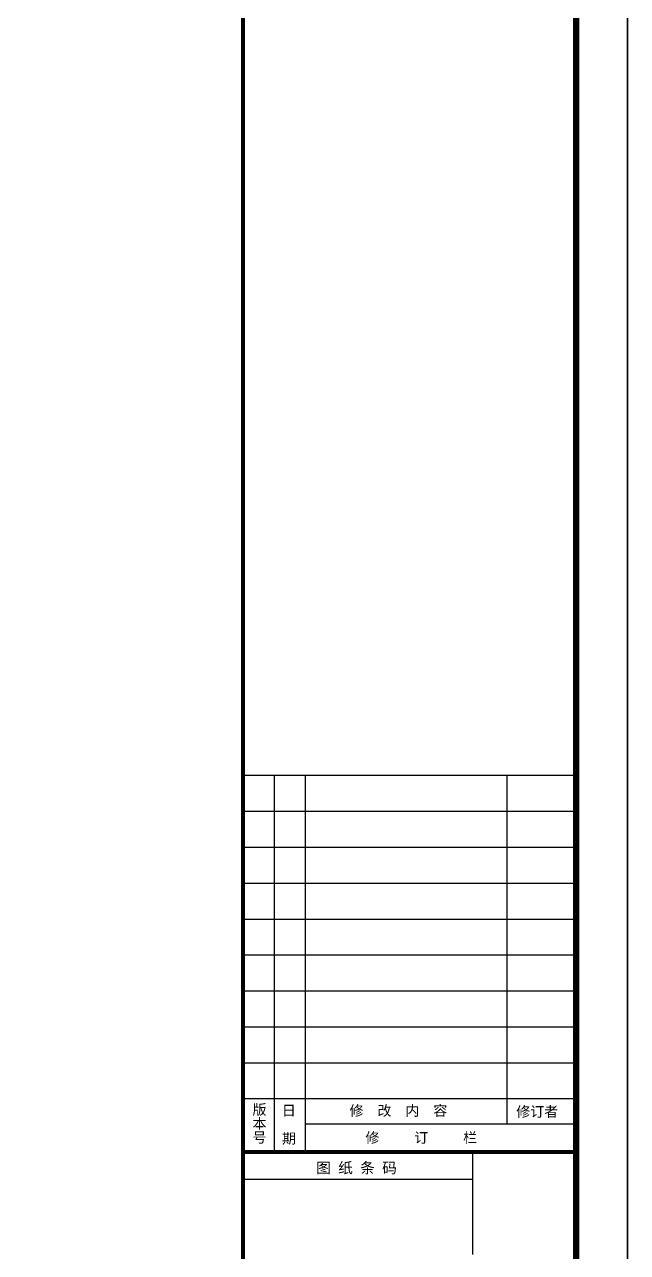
# Model space of a CAD drawing. Header units: millimetres. Extents: x 12325263 to 13848842, y -1463133 to 573208.
# Drawn here: x 12631202 to 12648842, y -876428 to -840541 of the extents above; entities that cross this region are included whole.
import ezdxf
from ezdxf.enums import TextEntityAlignment as Align

# ---------------------------------------------------------------- set-up
doc = ezdxf.new("R2010")
doc.units = ezdxf.units.MM
doc.header["$LTSCALE"] = 1000
for name, color, linetype in [('PUB_HATCH', 8, 'Continuous'), ('TITEXT', 7, 'Continuous'), ('TITLIN', 7, 'Continuous'), ('TITLIN1', 7, 'Continuous'), ('图框层', 3, 'Continuous')]:
    doc.layers.add(name, color=color, linetype=linetype)
doc.styles.add('ACHT', font='simhei.ttf')
doc.styles.add('TITMK', font='simhei.ttf')
doc.styles.add('TITXC', font='simhei.ttf')
doc.styles.add('TITXH', font='')
doc.styles.add('TITXV', font='', dxfattribs={"width": 0.7})
doc.styles.get('TITXH').set_extended_font_data('@SimSun')
doc.styles.get('TITXV').set_extended_font_data('SimSun')

# ---------------------------------------------------------------- blocks, each defined once
blk = doc.blocks.new('TITLEA0')
at = {"layer": 'TITLIN'}
for p, q in [((-6500, 28871), (0, 28871)), ((-5892, 28871), (-5892, 21532)), ((-5284, 28871), (-5284, 21532)), ((-1355, 28871), (-1355, 22083)), ((-6500, 28171), (0, 28171)), ((-6500, 27471), (0, 27471)), ((-6500, 26771), (0, 26771)), ((-6500, 26071), (0, 26071)), ((-6500, 25371), (0, 25371)), ((-6500, 24671), (0, 24671)), ((-6500, 23971), (0, 23971)), ((-6500, 23271), (0, 23271)), ((-6500, 22571), (0, 22571)), ((-5284, 22083), (-47, 22083))]:
    blk.add_line(p, q, dxfattribs=at)
at = {"layer": 'TITLIN', "const_width": 80}
blk.add_lwpolyline([(-6500, 78726), (-6500, 21532)], dxfattribs=at)
at = {"layer": 'TITEXT', "style": 'TITXH'}
for s, p in [('版本号', (-6280, 22499)), ('日  期', (-5706, 22481))]:
    blk.add_text(s, height=200, rotation=270, dxfattribs=at).set_placement(p)
at = {"layer": 'TITEXT', "style": 'TITXV'}
for s, p in [('修  改  内  容', (-4421, 22238)), ('修订者', (-1169, 22219)), ('修     订     栏', (-4112, 21712))]:
    blk.add_text(s, height=200, dxfattribs=at).set_placement(p)
blk = doc.blocks.new('横向图框_A0')
at = {"layer": 'TITLIN', "const_width": 0.8}
for points in [[(1114, 234.12), (1114, 10)], [(1114, 234.12), (1179, 234.12)]]:
    blk.add_lwpolyline(points, dxfattribs=at)
at = {"layer": 'TITLIN1'}
blk.add_lwpolyline([(0, 0), (1189, 0), (1189, 841), (0, 841)], close=True, dxfattribs=at)
at = {"layer": 'TITLIN1', "const_width": 1.2}
blk.add_lwpolyline([(25, 10), (1179, 10), (1179, 831), (25, 831)], close=True, dxfattribs=at)
blk.add_lwpolyline([(25, 10), (1179, 10), (1179, 831), (25, 831)], close=True, dxfattribs=at)
at = {"layer": '图框层'}
for p, q in [((1158.86, 214.12), (1158.86, 234.12)), ((1114, 228.81), (1158.86, 228.81))]:
    blk.add_line(p, q, dxfattribs=at)
at = {"xscale": 0.01, "yscale": 0.01, "zscale": 0.01}
blk.add_blockref('TITLEA0', (1179, 18.79), dxfattribs=at)
at = {"style": 'TITXV', "width": 0.8}
for tag, p in [('智能化', (9.38, 781)), ('暖通', (3.13, 781)), ('给排水', (15.63, 705)), ('建筑', (3.13, 705)), ('结构', (9.38, 705)), ('电气', (21.88, 705))]:
    blk.add_attdef(tag, text='', height=2.5, rotation=90, dxfattribs=at).set_placement(p, align=Align.MIDDLE_CENTER)
for tag, height, style, p in [('总工程师', 3, 'ACHT', (1143.11, 210.3)), ('审定', 3, 'ACHT', (1143.11, 202.3)), ('审核', 3, 'ACHT', (1143.11, 194.3)), ('设计总负责人1', 3, 'ACHT', (1143.11, 186.3)), ('设计总负责人2', 3, 'ACHT', (1143.11, 178.3)), ('设计总负责人3', 3, 'ACHT', (1143.11, 170.3)), ('专业负责人1', 3, 'ACHT', (1143.11, 162.3)), ('专业负责人2', 3, 'ACHT', (1143.11, 154.3)), ('专业负责人3', 3, 'ACHT', (1143.11, 146.3)), ('校核1', 3, 'ACHT', (1143.11, 138.3)), ('校核2', 3, 'ACHT', (1143.11, 130.3)), ('设计1', 3, 'ACHT', (1143.11, 122.3)), ('设计2', 3, 'ACHT', (1143.11, 114.3)), ('工程编号', 3, 'TITXC', (1142.31, 74.79)), ('专业', 3, 'TITXC', (1170.43, 74.79)), ('设计阶段', 3, 'TITXC', (1155.54, 67.78)), ('图号', 5, 'TITXC', (1140.34, 32.75)), ('出图日期', 3, 'ACHT', (1144.35, 24.29))]:
    blk.add_attdef(tag, text='', height=height, dxfattribs=dict(style=style)).set_placement(p, align=Align.MIDDLE_CENTER)
at = {"style": 'TITXC', "flags": 1}
for tag, height, p in [('建设单位', 3, (1149.82, 102.29)), ('工程名称', 3, (1149.82, 86.29)), ('图纸名称', 5, (1149.82, 51.04))]:
    blk.add_attdef(tag, text='', height=height, dxfattribs=at).set_placement(p, align=Align.MIDDLE_CENTER)
at = {"style": 'ACHT', "width": 0.8}
for tag, p in [('版本号', (1172.76, 32.79)), ('序号', (1172.76, 24.29))]:
    blk.add_attdef(tag, text='', height=3, dxfattribs=at).set_placement(p, align=Align.MIDDLE_CENTER)
at = {"layer": 'TITEXT', "style": 'TITMK'}
blk.add_text('图 纸 条 码', height=2.1, dxfattribs=at).set_placement((1128.28, 229.97))
blk = doc.blocks.new('*U20')
blk.add_blockref('横向图框_A0', (0, 0))
blk = doc.blocks.new('A$C15443CC7')
at = {"xscale": 150, "yscale": 150, "zscale": 150}
blk.add_blockref('*U20', (0, 0), dxfattribs=at)

msp = doc.modelspace()

# ---------------------------------------------------------------- linework, layer by layer
at = {"layer": 'PUB_HATCH'}
msp.add_lwpolyline([(12468841.6, -733133), (12648841.6, -733133), (12648841.6, -963133), (12468841.6, -963133)], close=True, dxfattribs=at)

# ---------------------------------------------------------------- block references
msp.add_blockref('A$C15443CC7', (12470491.6, -908608))

doc.saveas('drawing.dxf')
